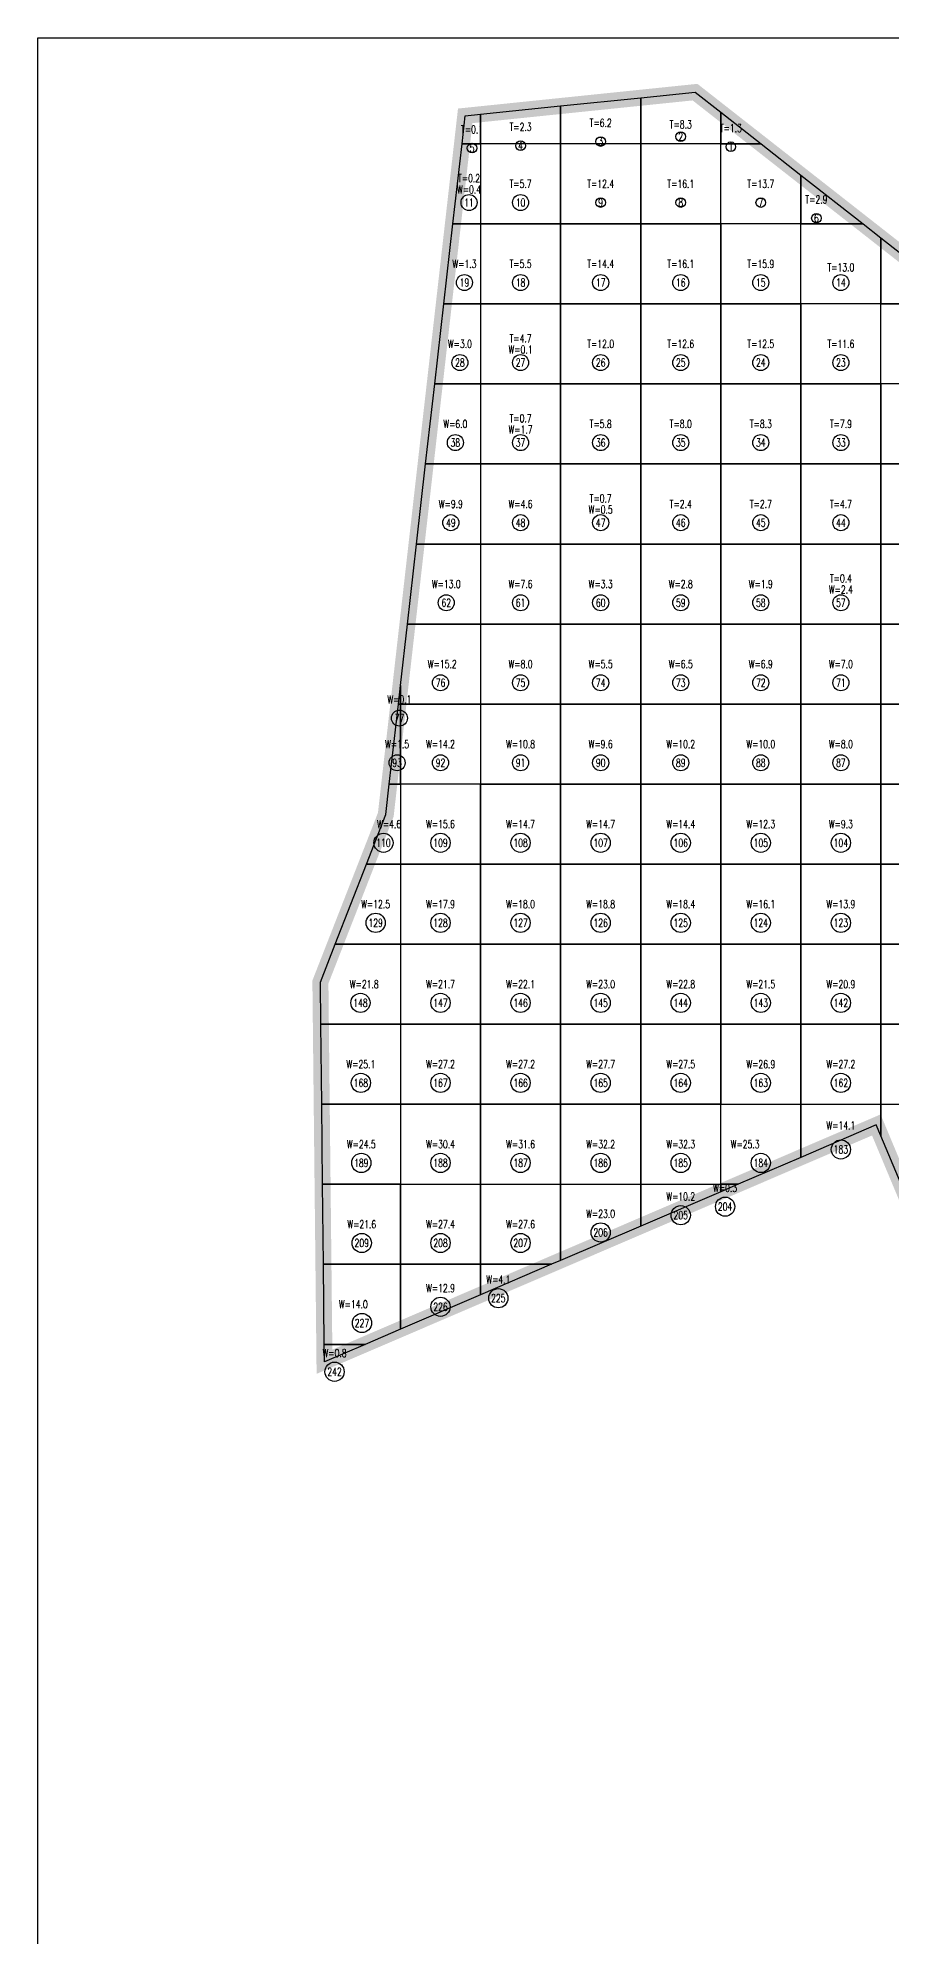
# Model space of a CAD drawing. Extents: x 4283 to 40403, y 1134 to 1764.
# Drawn here: x 12763.5 to 12807.8, y 1575.3 to 1674.1 of the extents above; entities that cross this region are included whole.
import ezdxf
from ezdxf.enums import TextEntityAlignment as Align

# ---------------------------------------------------------------- set-up
doc = ezdxf.new("R2010")
doc.units = 0
for name, color, linetype in [('tdz_14-1方格网', 2, 'Continuous'), ('tdz_14-1方格网计算', 7, 'Continuous'), ('tdz_土方计算图', 7, 'Continuous'), ('tdz_格田', 6, 'Continuous')]:
    doc.layers.add(name, color=color, linetype=linetype)
doc.styles.add('GLandNum', font='txt_____.ttf', dxfattribs={"width": 0.7, "height": 0.5})

msp = doc.modelspace()

# ---------------------------------------------------------------- linework, layer by layer
at = {"layer": 'tdz_14-1方格网', "linetype": 'Continuous'}
for points in [[(12798.989, 1670.222, 2839.18), (12798.989, 1668.579, 2839.167), (12794.822, 1668.579, 2839.32), (12794.822, 1670.98, 2839.17), (12797.649, 1671.272, 2839.167)], [(12786.489, 1670.121, 2839.927), (12786.489, 1668.579, 2840), (12785.527, 1668.579, 2840.099), (12785.692, 1670.038, 2840)], [(12790.656, 1670.551, 2839.548), (12790.656, 1668.579, 2839.678), (12786.489, 1668.579, 2840), (12786.489, 1670.121, 2839.927)], [(12794.822, 1670.98, 2839.17), (12794.822, 1668.579, 2839.32), (12790.656, 1668.579, 2839.678), (12790.656, 1670.551, 2839.548)], [(12801.085, 1668.579, 2839.201), (12798.989, 1668.579, 2839.167), (12798.989, 1670.222, 2839.18)], [(12785.527, 1668.579, 2840.099), (12786.489, 1668.579, 2840), (12786.489, 1664.413, 2840.194), (12785.053, 1664.413, 2840.383)], [(12786.489, 1668.579, 2840), (12786.489, 1664.413, 2840.194), (12790.656, 1664.413, 2839.758), (12790.656, 1668.579, 2839.678)], [(12790.656, 1668.579, 2839.678), (12790.656, 1664.413, 2839.758), (12794.822, 1664.413, 2839.425), (12794.822, 1668.579, 2839.32)], [(12794.822, 1668.579, 2839.32), (12794.822, 1664.413, 2839.425), (12798.989, 1664.413, 2839.21), (12798.989, 1668.579, 2839.167)], [(12803.156, 1666.956, 2839.222), (12803.156, 1664.413, 2839.167), (12798.989, 1664.413, 2839.21), (12798.989, 1668.579, 2839.167), (12801.085, 1668.579, 2839.201)], [(12806.401, 1664.413, 2839.254), (12803.156, 1664.413, 2839.167), (12803.156, 1666.956, 2839.222)], [(12785.053, 1664.413, 2840.383), (12786.489, 1664.413, 2840.194), (12786.489, 1660.246, 2840.436), (12784.58, 1660.246, 2840.666)], [(12786.489, 1664.413, 2840.194), (12786.489, 1660.246, 2840.436), (12790.656, 1660.246, 2839.754), (12790.656, 1664.413, 2839.758)], [(12790.656, 1664.413, 2839.758), (12790.656, 1660.246, 2839.754), (12794.822, 1660.246, 2839.641), (12794.822, 1664.413, 2839.425)], [(12794.822, 1664.413, 2839.425), (12794.822, 1660.246, 2839.641), (12798.989, 1660.246, 2839.512), (12798.989, 1664.413, 2839.21)], [(12798.989, 1664.413, 2839.21), (12798.989, 1660.246, 2839.512), (12803.156, 1660.246, 2839.376), (12803.156, 1664.413, 2839.167)], [(12807.322, 1663.69, 2839.263), (12807.322, 1660.246, 2839.265), (12803.156, 1660.246, 2839.376), (12803.156, 1664.413, 2839.167), (12806.401, 1664.413, 2839.254)], [(12811.489, 1660.424, 2839.305), (12811.489, 1660.246, 2839.301), (12807.322, 1660.246, 2839.265), (12807.322, 1663.69, 2839.263)], [(12784.58, 1660.246, 2840.666), (12786.489, 1660.246, 2840.436), (12786.489, 1656.079, 2840.677), (12784.106, 1656.079, 2840.95)], [(12786.489, 1660.246, 2840.436), (12786.489, 1656.079, 2840.677), (12790.656, 1656.079, 2840.21), (12790.656, 1660.246, 2839.754)], [(12790.656, 1660.246, 2839.754), (12790.656, 1656.079, 2840.21), (12794.822, 1656.079, 2839.951), (12794.822, 1660.246, 2839.641)], [(12794.822, 1660.246, 2839.641), (12794.822, 1656.079, 2839.951), (12798.989, 1656.079, 2839.813), (12798.989, 1660.246, 2839.512)], [(12798.989, 1660.246, 2839.512), (12798.989, 1656.079, 2839.813), (12803.156, 1656.079, 2839.677), (12803.156, 1660.246, 2839.376)], [(12803.156, 1660.246, 2839.376), (12803.156, 1656.079, 2839.677), (12807.322, 1656.079, 2839.622), (12807.322, 1660.246, 2839.265)], [(12807.322, 1656.079, 2839.622), (12807.322, 1660.246, 2839.265), (12811.489, 1660.246, 2839.301), (12811.489, 1656.079, 2839.495)], [(12784.106, 1656.079, 2840.95), (12786.489, 1656.079, 2840.677), (12786.489, 1651.913, 2841.014), (12783.633, 1651.913, 2841.233)], [(12786.489, 1656.079, 2840.677), (12786.489, 1651.913, 2841.014), (12790.656, 1651.913, 2840.591), (12790.656, 1656.079, 2840.21)], [(12790.656, 1656.079, 2840.21), (12790.656, 1651.913, 2840.591), (12794.822, 1651.913, 2840.304), (12794.822, 1656.079, 2839.951)], [(12794.822, 1656.079, 2839.951), (12794.822, 1651.913, 2840.304), (12798.989, 1651.913, 2840.137), (12798.989, 1656.079, 2839.813)], [(12798.989, 1656.079, 2839.813), (12798.989, 1651.913, 2840.137), (12803.156, 1651.913, 2839.972), (12803.156, 1656.079, 2839.677)], [(12803.156, 1656.079, 2839.677), (12803.156, 1651.913, 2839.972), (12807.322, 1651.913, 2839.829), (12807.322, 1656.079, 2839.622)], [(12807.322, 1656.079, 2839.622), (12807.322, 1651.913, 2839.829), (12811.489, 1651.913, 2839.673), (12811.489, 1656.079, 2839.495)], [(12783.633, 1651.913, 2841.233), (12786.489, 1651.913, 2841.014), (12786.489, 1647.746, 2841.317), (12783.16, 1647.746, 2841.517)], [(12786.489, 1651.913, 2841.014), (12786.489, 1647.746, 2841.317), (12790.656, 1647.746, 2840.881), (12790.656, 1651.913, 2840.591)], [(12790.656, 1651.913, 2840.591), (12790.656, 1647.746, 2840.881), (12794.822, 1647.746, 2840.668), (12794.822, 1651.913, 2840.304)], [(12794.822, 1651.913, 2840.304), (12794.822, 1647.746, 2840.668), (12798.989, 1647.746, 2840.501), (12798.989, 1651.913, 2840.137)], [(12798.989, 1651.913, 2840.137), (12798.989, 1647.746, 2840.501), (12803.156, 1647.746, 2840.322), (12803.156, 1651.913, 2839.972)], [(12803.156, 1651.913, 2839.972), (12803.156, 1647.746, 2840.322), (12807.322, 1647.746, 2840.068), (12807.322, 1651.913, 2839.829)], [(12807.322, 1651.913, 2839.829), (12807.322, 1647.746, 2840.068), (12811.489, 1647.746, 2839.834), (12811.489, 1651.913, 2839.673)], [(12783.16, 1647.746, 2841.517), (12786.489, 1647.746, 2841.317), (12786.489, 1643.579, 2841.446), (12782.686, 1643.579, 2841.8)], [(12786.489, 1647.746, 2841.317), (12786.489, 1643.579, 2841.446), (12790.656, 1643.579, 2841.084), (12790.656, 1647.746, 2840.881)], [(12790.656, 1647.746, 2840.881), (12790.656, 1643.579, 2841.084), (12794.822, 1643.579, 2840.953), (12794.822, 1647.746, 2840.668)], [(12794.822, 1647.746, 2840.668), (12794.822, 1643.579, 2840.953), (12798.989, 1643.579, 2840.852), (12798.989, 1647.746, 2840.501)], [(12798.989, 1647.746, 2840.501), (12798.989, 1643.579, 2840.852), (12803.156, 1643.579, 2840.674), (12803.156, 1647.746, 2840.322)], [(12803.156, 1647.746, 2840.322), (12803.156, 1643.579, 2840.674), (12807.322, 1643.579, 2840.666), (12807.322, 1647.746, 2840.068)], [(12807.322, 1647.746, 2840.068), (12807.322, 1643.579, 2840.666), (12811.489, 1643.579, 2840.263), (12811.489, 1647.746, 2839.834)], [(12782.686, 1643.579, 2841.8), (12786.489, 1643.579, 2841.446), (12786.489, 1639.413, 2841.566), (12782.322, 1639.413, 2841.985), (12782.322, 1640.376, 2841.968)], [(12786.489, 1643.579, 2841.446), (12786.489, 1639.413, 2841.566), (12790.656, 1639.413, 2841.342), (12790.656, 1643.579, 2841.084)], [(12790.656, 1643.579, 2841.084), (12790.656, 1639.413, 2841.342), (12794.822, 1639.413, 2841.175), (12794.822, 1643.579, 2840.953)], [(12794.822, 1643.579, 2840.953), (12794.822, 1639.413, 2841.175), (12798.989, 1639.413, 2841.148), (12798.989, 1643.579, 2840.852)], [(12798.989, 1643.579, 2840.852), (12798.989, 1639.413, 2841.148), (12803.156, 1639.413, 2840.95), (12803.156, 1643.579, 2840.674)], [(12803.156, 1643.579, 2840.674), (12803.156, 1639.413, 2840.95), (12807.322, 1639.413, 2840.784), (12807.322, 1643.579, 2840.666)], [(12807.322, 1643.579, 2840.666), (12807.322, 1639.413, 2840.784), (12811.489, 1639.413, 2840.439), (12811.489, 1643.579, 2840.263)], [(12782.213, 1639.413, 2841.999), (12782.322, 1639.413, 2841.985), (12782.322, 1635.246, 2842.068), (12781.74, 1635.246, 2842.135)], [(12782.322, 1640.376, 2841.968), (12782.322, 1639.413, 2841.985), (12782.213, 1639.413, 2841.999)], [(12782.322, 1635.246, 2842.068), (12782.322, 1639.413, 2841.985), (12786.489, 1639.413, 2841.566), (12786.489, 1635.246, 2841.869)], [(12786.489, 1639.413, 2841.566), (12786.489, 1635.246, 2841.869), (12790.656, 1635.246, 2841.697), (12790.656, 1639.413, 2841.342)], [(12790.656, 1639.413, 2841.342), (12790.656, 1635.246, 2841.697), (12794.822, 1635.246, 2841.553), (12794.822, 1639.413, 2841.175)], [(12794.822, 1639.413, 2841.175), (12794.822, 1635.246, 2841.553), (12798.989, 1635.246, 2841.41), (12798.989, 1639.413, 2841.148)], [(12798.989, 1639.413, 2841.148), (12798.989, 1635.246, 2841.41), (12803.156, 1635.246, 2841.197), (12803.156, 1639.413, 2840.95)], [(12803.156, 1639.413, 2840.95), (12803.156, 1635.246, 2841.197), (12807.322, 1635.246, 2840.942), (12807.322, 1639.413, 2840.784)], [(12807.322, 1639.413, 2840.784), (12807.322, 1635.246, 2840.942), (12811.489, 1635.246, 2840.775), (12811.489, 1639.413, 2840.439)], [(12781.74, 1635.246, 2842.135), (12782.322, 1635.246, 2842.068), (12782.322, 1631.079, 2842.275), (12780.553, 1631.079, 2842.364), (12781.559, 1633.656, 2842.187)], [(12782.322, 1635.246, 2842.068), (12782.322, 1631.079, 2842.275), (12786.489, 1631.079, 2842.124), (12786.489, 1635.246, 2841.869)], [(12786.489, 1635.246, 2841.869), (12786.489, 1631.079, 2842.124), (12790.656, 1631.079, 2841.969), (12790.656, 1635.246, 2841.697)], [(12790.656, 1635.246, 2841.697), (12790.656, 1631.079, 2841.969), (12794.822, 1631.079, 2841.887), (12794.822, 1635.246, 2841.553)], [(12794.822, 1635.246, 2841.553), (12794.822, 1631.079, 2841.887), (12798.989, 1631.079, 2841.661), (12798.989, 1635.246, 2841.41)], [(12798.989, 1635.246, 2841.41), (12798.989, 1631.079, 2841.661), (12803.156, 1631.079, 2841.406), (12803.156, 1635.246, 2841.197)], [(12803.156, 1635.246, 2841.197), (12803.156, 1631.079, 2841.406), (12807.322, 1631.079, 2841.167), (12807.322, 1635.246, 2840.942)], [(12807.322, 1635.246, 2840.942), (12807.322, 1631.079, 2841.167), (12811.489, 1631.079, 2841.09), (12811.489, 1635.246, 2840.775)], [(12780.553, 1631.079, 2842.364), (12782.322, 1631.079, 2842.275), (12782.322, 1626.913, 2842.507), (12778.926, 1626.913, 2842.651)], [(12782.322, 1631.079, 2842.275), (12782.322, 1626.913, 2842.507), (12786.489, 1626.913, 2842.398), (12786.489, 1631.079, 2842.124)], [(12786.489, 1631.079, 2842.124), (12786.489, 1626.913, 2842.398), (12790.656, 1626.913, 2842.278), (12790.656, 1631.079, 2841.969)], [(12790.656, 1631.079, 2841.969), (12790.656, 1626.913, 2842.278), (12794.822, 1626.913, 2842.185), (12794.822, 1631.079, 2841.887)], [(12794.822, 1631.079, 2841.887), (12794.822, 1626.913, 2842.185), (12798.989, 1626.913, 2841.977), (12798.989, 1631.079, 2841.661)], [(12798.989, 1631.079, 2841.661), (12798.989, 1626.913, 2841.977), (12803.156, 1626.913, 2841.794), (12803.156, 1631.079, 2841.406)], [(12803.156, 1631.079, 2841.406), (12803.156, 1626.913, 2841.794), (12807.322, 1626.913, 2841.622), (12807.322, 1631.079, 2841.167)], [(12807.322, 1631.079, 2841.167), (12807.322, 1626.913, 2841.622), (12811.489, 1626.913, 2841.606), (12811.489, 1631.079, 2841.09)], [(12778.926, 1626.913, 2842.651), (12782.322, 1626.913, 2842.507), (12782.322, 1622.746, 2842.861), (12778.179, 1622.746, 2842.847), (12778.156, 1624.941, 2842.787)], [(12782.322, 1626.913, 2842.507), (12782.322, 1622.746, 2842.861), (12786.489, 1622.746, 2842.714), (12786.489, 1626.913, 2842.398)], [(12786.489, 1626.913, 2842.398), (12786.489, 1622.746, 2842.714), (12790.656, 1622.746, 2842.591), (12790.656, 1626.913, 2842.278)], [(12790.656, 1626.913, 2842.278), (12790.656, 1622.746, 2842.591), (12794.822, 1622.746, 2842.482), (12794.822, 1626.913, 2842.185)], [(12794.822, 1626.913, 2842.185), (12794.822, 1622.746, 2842.482), (12798.989, 1622.746, 2842.313), (12798.989, 1626.913, 2841.977)], [(12798.989, 1626.913, 2841.977), (12798.989, 1622.746, 2842.313), (12803.156, 1622.746, 2842.142), (12803.156, 1626.913, 2841.794)], [(12803.156, 1626.913, 2841.794), (12803.156, 1622.746, 2842.142), (12807.322, 1622.746, 2842.031), (12807.322, 1626.913, 2841.622)], [(12807.322, 1626.913, 2841.622), (12807.322, 1622.746, 2842.031), (12811.489, 1622.746, 2842.153), (12811.489, 1626.913, 2841.606)], [(12778.179, 1622.746, 2842.847), (12782.322, 1622.746, 2842.861), (12782.322, 1618.579, 2843.234), (12778.224, 1618.579, 2842.963)], [(12782.322, 1622.746, 2842.861), (12782.322, 1618.579, 2843.234), (12786.489, 1618.579, 2843.072), (12786.489, 1622.746, 2842.714)], [(12786.489, 1622.746, 2842.714), (12786.489, 1618.579, 2843.072), (12790.656, 1618.579, 2842.951), (12790.656, 1622.746, 2842.591)], [(12790.656, 1622.746, 2842.591), (12790.656, 1618.579, 2842.951), (12794.822, 1618.579, 2842.802), (12794.822, 1622.746, 2842.482)], [(12794.822, 1622.746, 2842.482), (12794.822, 1618.579, 2842.802), (12798.989, 1618.579, 2842.653), (12798.989, 1622.746, 2842.313)], [(12798.989, 1622.746, 2842.313), (12798.989, 1618.579, 2842.653), (12803.156, 1618.579, 2842.509), (12803.156, 1622.746, 2842.142)], [(12803.156, 1622.746, 2842.142), (12803.156, 1618.579, 2842.509), (12807.322, 1618.579, 2842.409), (12807.322, 1622.746, 2842.031)], [(12807.322, 1622.746, 2842.031), (12807.322, 1618.579, 2842.409), (12811.489, 1618.579, 2842.461), (12811.489, 1622.746, 2842.153)], [(12778.224, 1618.579, 2842.963), (12782.322, 1618.579, 2843.234), (12782.322, 1614.413, 2843.333), (12778.269, 1614.413, 2843.078)], [(12782.322, 1618.579, 2843.234), (12782.322, 1614.413, 2843.333), (12786.489, 1614.413, 2843.326), (12786.489, 1618.579, 2843.072)], [(12786.489, 1618.579, 2843.072), (12786.489, 1614.413, 2843.326), (12790.656, 1614.413, 2843.227), (12790.656, 1618.579, 2842.951)], [(12790.656, 1618.579, 2842.951), (12790.656, 1614.413, 2843.227), (12794.822, 1614.413, 2843.119), (12794.822, 1618.579, 2842.802)], [(12794.822, 1618.579, 2842.802), (12794.822, 1614.413, 2843.119), (12798.989, 1614.413, 2842.973), (12798.989, 1618.579, 2842.653)], [(12799.89, 1614.413, 2842.942), (12798.989, 1614.413, 2842.973), (12798.989, 1618.579, 2842.653), (12803.156, 1618.579, 2842.509), (12803.156, 1615.815, 2842.741)], [(12803.156, 1615.815, 2842.741), (12803.156, 1618.579, 2842.509), (12807.322, 1618.579, 2842.409), (12807.322, 1616.928, 2842.517), (12807.083, 1617.501, 2842.5)], [(12807.322, 1616.928, 2842.517), (12807.322, 1618.579, 2842.409), (12811.489, 1618.579, 2842.461), (12811.489, 1614.413, 2842.5), (12808.374, 1614.413, 2842.592)], [(12778.269, 1614.413, 2843.078), (12782.322, 1614.413, 2843.333), (12782.322, 1610.246, 2843.333), (12778.314, 1610.246, 2843.193)], [(12782.322, 1610.246, 2843.333), (12782.322, 1614.413, 2843.333), (12786.489, 1614.413, 2843.326), (12786.489, 1610.246, 2843.242)], [(12790.186, 1610.246, 2843.156), (12786.489, 1610.246, 2843.242), (12786.489, 1614.413, 2843.326), (12790.656, 1614.413, 2843.227), (12790.656, 1610.448, 2843.149)], [(12790.656, 1610.448, 2843.149), (12790.656, 1614.413, 2843.227), (12794.822, 1614.413, 2843.119), (12794.822, 1612.237, 2843.087)], [(12794.822, 1612.237, 2843.087), (12794.822, 1614.413, 2843.119), (12798.989, 1614.413, 2842.973), (12798.989, 1614.026, 2842.997)], [(12798.989, 1614.413, 2842.973), (12799.89, 1614.413, 2842.942), (12798.989, 1614.026, 2842.997)], [(12780.482, 1606.079, 2843.302), (12778.359, 1606.079, 2843.308), (12778.314, 1610.246, 2843.193), (12782.322, 1610.246, 2843.333), (12782.322, 1606.87, 2843.274)], [(12782.322, 1606.87, 2843.274), (12782.322, 1610.246, 2843.333), (12786.489, 1610.246, 2843.242), (12786.489, 1608.659, 2843.212)], [(12786.489, 1610.246, 2843.242), (12790.186, 1610.246, 2843.156), (12786.489, 1608.659, 2843.212)], [(12778.359, 1606.079, 2843.308), (12780.482, 1606.079, 2843.302), (12778.368, 1605.172, 2843.333)]]:
    msp.add_polyline3d(points, close=True, dxfattribs=at)
at = {"layer": 'tdz_14-1方格网计算', "color": 7, "linetype": 'Continuous'}
for centre, radius in [((12796.906, 1668.954), 0.25), ((12786.049, 1668.357), 0.25), ((12788.572, 1668.485), 0.25), ((12792.739, 1668.7), 0.25), ((12799.513, 1668.429), 0.25), ((12785.889, 1665.524), 0.417), ((12788.572, 1665.524), 0.417), ((12792.739, 1665.524), 0.25), ((12796.906, 1665.524), 0.25), ((12801.072, 1665.524), 0.25), ((12803.967, 1664.712), 0.25), ((12785.653, 1661.357), 0.417), ((12788.572, 1661.357), 0.417), ((12792.739, 1661.357), 0.417), ((12796.906, 1661.357), 0.417), ((12801.072, 1661.357), 0.417), ((12805.239, 1661.357), 0.417), ((12785.416, 1657.19), 0.417), ((12788.572, 1657.19), 0.417), ((12792.739, 1657.19), 0.417), ((12796.906, 1657.19), 0.417), ((12801.072, 1657.19), 0.417), ((12805.239, 1657.19), 0.417), ((12785.179, 1653.024), 0.417), ((12788.572, 1653.024), 0.417), ((12792.739, 1653.024), 0.417), ((12796.906, 1653.024), 0.417), ((12801.072, 1653.024), 0.417), ((12805.239, 1653.024), 0.417), ((12784.943, 1648.857), 0.417), ((12788.572, 1648.857), 0.417), ((12792.739, 1648.857), 0.417), ((12796.906, 1648.857), 0.417), ((12801.072, 1648.857), 0.417), ((12805.239, 1648.857), 0.417), ((12784.706, 1644.69), 0.417), ((12788.572, 1644.69), 0.417), ((12792.739, 1644.69), 0.417), ((12796.906, 1644.69), 0.417), ((12801.072, 1644.69), 0.417), ((12805.239, 1644.69), 0.417), ((12784.406, 1640.524), 0.417), ((12788.572, 1640.524), 0.417), ((12792.739, 1640.524), 0.417), ((12796.906, 1640.524), 0.417), ((12801.072, 1640.524), 0.417), ((12805.239, 1640.524), 0.417), ((12782.268, 1638.681), 0.417), ((12782.149, 1636.357), 0.417), ((12784.406, 1636.357), 0.417), ((12788.572, 1636.357), 0.417), ((12792.739, 1636.357), 0.417), ((12796.906, 1636.357), 0.417), ((12801.072, 1636.357), 0.417), ((12805.239, 1636.357), 0.417), ((12781.438, 1632.19), 0.5), ((12784.406, 1632.19), 0.5), ((12788.572, 1632.19), 0.5), ((12792.739, 1632.19), 0.5), ((12796.906, 1632.19), 0.5), ((12801.072, 1632.19), 0.5), ((12805.239, 1632.19), 0.5), ((12781.031, 1628.024), 0.5), ((12784.406, 1628.024), 0.5), ((12788.572, 1628.024), 0.5), ((12792.739, 1628.024), 0.5), ((12796.906, 1628.024), 0.5), ((12801.072, 1628.024), 0.5), ((12805.239, 1628.024), 0.5), ((12780.239, 1623.857), 0.5), ((12784.406, 1623.857), 0.5), ((12788.572, 1623.857), 0.5), ((12792.739, 1623.857), 0.5), ((12796.906, 1623.857), 0.5), ((12801.072, 1623.857), 0.5), ((12805.239, 1623.857), 0.5), ((12780.262, 1619.69), 0.5), ((12784.406, 1619.69), 0.5), ((12788.572, 1619.69), 0.5), ((12792.739, 1619.69), 0.5), ((12796.906, 1619.69), 0.5), ((12801.072, 1619.69), 0.5), ((12805.239, 1619.69), 0.5), ((12805.239, 1616.225), 0.5), ((12780.284, 1615.524), 0.5), ((12784.406, 1615.524), 0.5), ((12788.572, 1615.524), 0.5), ((12792.739, 1615.524), 0.5), ((12796.906, 1615.524), 0.5), ((12801.072, 1615.524), 0.5), ((12799.214, 1613.247), 0.5), ((12796.906, 1612.8), 0.5), ((12780.307, 1611.357), 0.5), ((12784.406, 1611.357), 0.5), ((12788.572, 1611.357), 0.5), ((12792.739, 1611.905), 0.5), ((12787.413, 1608.48), 0.5), ((12784.406, 1608.033), 0.5), ((12780.318, 1607.19), 0.5), ((12778.894, 1604.653), 0.5)]:
    msp.add_circle(centre, radius, dxfattribs=at)
at = {"layer": 'tdz_土方计算图', "linetype": 'Continuous'}
for points in [[(12763.46, 1674.092), (12893.46, 1674.092)], [(12763.46, 1514.092), (12763.46, 1514.092), (12763.46, 1674.092), (12763.46, 1674.092)]]:
    msp.add_lwpolyline(points, dxfattribs=at)
at = {"layer": 'tdz_格田', "linetype": 'Continuous', "lineweight": 60, "const_width": 0.833}
msp.add_lwpolyline([(12807.083, 1617.501), (12778.368, 1605.172), (12778.156, 1624.941), (12781.559, 1633.656), (12785.692, 1670.038), (12797.649, 1671.272), (12854.838, 1626.446), (12878.764, 1584.6), (12824.051, 1576.913)], close=True, dxfattribs=at)

# ---------------------------------------------------------------- texts
at = {"layer": 'tdz_14-1方格网计算', "color": 2, "linetype": 'Continuous', "style": 'GLandNum', "width": 0.7}
for s, p in [('T=0.1', (12786.049, 1669.329)), ('T=2.3', (12788.572, 1669.457)), ('T=6.2', (12792.739, 1669.672)), ('T=8.3', (12796.906, 1669.59)), ('T=1.3', (12799.513, 1669.401)), ('T=0.2', (12785.889, 1666.788)), ('T=5.7', (12788.572, 1666.496)), ('T=12.4', (12792.739, 1666.496)), ('T=16.1', (12796.906, 1666.496)), ('T=13.7', (12801.072, 1666.496)), ('T=2.9', (12803.967, 1665.684)), ('T=5.5', (12788.572, 1662.329)), ('T=14.4', (12792.739, 1662.329)), ('T=16.1', (12796.906, 1662.329)), ('T=15.9', (12801.072, 1662.329)), ('T=13.0', (12805.239, 1662.149)), ('T=4.7', (12788.572, 1658.454)), ('T=12.0', (12792.739, 1658.163)), ('T=12.6', (12796.906, 1658.163)), ('T=12.5', (12801.072, 1658.163)), ('T=11.6', (12805.239, 1658.163)), ('T=0.7', (12788.572, 1654.288)), ('T=5.8', (12792.739, 1653.996)), ('T=8.0', (12796.906, 1653.996)), ('T=8.3', (12801.072, 1653.996)), ('T=7.9', (12805.239, 1653.996)), ('T=0.7', (12792.739, 1650.121)), ('T=2.4', (12796.906, 1649.829)), ('T=2.7', (12801.072, 1649.829)), ('T=4.7', (12805.239, 1649.829)), ('T=0.4', (12805.239, 1645.954))]:
    msp.add_text(s, height=0.4167, dxfattribs=at).set_placement(p, align=Align.MIDDLE_CENTER)
at = {"layer": 'tdz_14-1方格网计算', "color": 7, "linetype": 'Continuous', "style": 'GLandNum', "width": 0.7}
for s, height, p in [('2', 0.417, (12796.906, 1668.954)), ('5', 0.417, (12786.049, 1668.357)), ('4', 0.417, (12788.572, 1668.485)), ('3', 0.417, (12792.739, 1668.7)), ('1', 0.417, (12799.513, 1668.429)), ('11', 0.4167, (12785.889, 1665.524)), ('10', 0.4167, (12788.572, 1665.524)), ('9', 0.417, (12792.739, 1665.524)), ('8', 0.417, (12796.906, 1665.524)), ('7', 0.417, (12801.072, 1665.524)), ('6', 0.417, (12803.967, 1664.712)), ('19', 0.4167, (12785.653, 1661.357)), ('18', 0.4167, (12788.572, 1661.357)), ('17', 0.4167, (12792.739, 1661.357)), ('16', 0.4167, (12796.906, 1661.357)), ('15', 0.4167, (12801.072, 1661.357)), ('14', 0.4167, (12805.239, 1661.357)), ('28', 0.4167, (12785.416, 1657.19)), ('27', 0.4167, (12788.572, 1657.19)), ('26', 0.4167, (12792.739, 1657.19)), ('25', 0.4167, (12796.906, 1657.19)), ('24', 0.4167, (12801.072, 1657.19)), ('23', 0.4167, (12805.239, 1657.19)), ('38', 0.4167, (12785.179, 1653.024)), ('37', 0.4167, (12788.572, 1653.024)), ('36', 0.4167, (12792.739, 1653.024)), ('35', 0.4167, (12796.906, 1653.024)), ('34', 0.4167, (12801.072, 1653.024)), ('33', 0.4167, (12805.239, 1653.024)), ('49', 0.4167, (12784.943, 1648.857)), ('48', 0.4167, (12788.572, 1648.857)), ('47', 0.4167, (12792.739, 1648.857)), ('46', 0.4167, (12796.906, 1648.857)), ('45', 0.4167, (12801.072, 1648.857)), ('44', 0.4167, (12805.239, 1648.857)), ('62', 0.4167, (12784.706, 1644.69)), ('61', 0.4167, (12788.572, 1644.69)), ('60', 0.4167, (12792.739, 1644.69)), ('59', 0.4167, (12796.906, 1644.69)), ('58', 0.4167, (12801.072, 1644.69)), ('57', 0.4167, (12805.239, 1644.69)), ('76', 0.4167, (12784.406, 1640.524)), ('75', 0.4167, (12788.572, 1640.524)), ('74', 0.4167, (12792.739, 1640.524)), ('73', 0.4167, (12796.906, 1640.524)), ('72', 0.4167, (12801.072, 1640.524)), ('71', 0.4167, (12805.239, 1640.524)), ('77', 0.4167, (12782.268, 1638.681)), ('93', 0.4167, (12782.149, 1636.357)), ('92', 0.4167, (12784.406, 1636.357)), ('91', 0.4167, (12788.572, 1636.357)), ('90', 0.4167, (12792.739, 1636.357)), ('89', 0.4167, (12796.906, 1636.357)), ('88', 0.4167, (12801.072, 1636.357)), ('87', 0.4167, (12805.239, 1636.357)), ('110', 0.4167, (12781.438, 1632.19)), ('109', 0.4167, (12784.406, 1632.19)), ('108', 0.4167, (12788.572, 1632.19)), ('107', 0.4167, (12792.739, 1632.19)), ('106', 0.4167, (12796.906, 1632.19)), ('105', 0.4167, (12801.072, 1632.19)), ('104', 0.4167, (12805.239, 1632.19)), ('129', 0.4167, (12781.031, 1628.024)), ('128', 0.4167, (12784.406, 1628.024)), ('127', 0.4167, (12788.572, 1628.024)), ('126', 0.4167, (12792.739, 1628.024)), ('125', 0.4167, (12796.906, 1628.024)), ('124', 0.4167, (12801.072, 1628.024)), ('123', 0.4167, (12805.239, 1628.024)), ('148', 0.4167, (12780.239, 1623.857)), ('147', 0.4167, (12784.406, 1623.857)), ('146', 0.4167, (12788.572, 1623.857)), ('145', 0.4167, (12792.739, 1623.857)), ('144', 0.4167, (12796.906, 1623.857)), ('143', 0.4167, (12801.072, 1623.857)), ('142', 0.4167, (12805.239, 1623.857)), ('168', 0.4167, (12780.262, 1619.69)), ('167', 0.4167, (12784.406, 1619.69)), ('166', 0.4167, (12788.572, 1619.69)), ('165', 0.4167, (12792.739, 1619.69)), ('164', 0.4167, (12796.906, 1619.69)), ('163', 0.4167, (12801.072, 1619.69)), ('162', 0.4167, (12805.239, 1619.69)), ('189', 0.4167, (12780.284, 1615.524)), ('188', 0.4167, (12784.406, 1615.524)), ('187', 0.4167, (12788.572, 1615.524)), ('186', 0.4167, (12792.739, 1615.524)), ('185', 0.4167, (12796.906, 1615.524)), ('184', 0.4167, (12801.072, 1615.524)), ('183', 0.4167, (12805.239, 1616.225)), ('205', 0.4167, (12796.906, 1612.8)), ('204', 0.4167, (12799.214, 1613.247)), ('206', 0.4167, (12792.739, 1611.905)), ('209', 0.4167, (12780.307, 1611.357)), ('208', 0.4167, (12784.406, 1611.357)), ('207', 0.4167, (12788.572, 1611.357)), ('226', 0.4167, (12784.406, 1608.033)), ('225', 0.4167, (12787.413, 1608.48)), ('227', 0.4167, (12780.318, 1607.19)), ('242', 0.4167, (12778.894, 1604.653))]:
    msp.add_text(s, height=height, dxfattribs=at).set_placement(p, align=Align.MIDDLE_CENTER)
at = {"layer": 'tdz_14-1方格网计算', "color": 173, "linetype": 'Continuous', "style": 'GLandNum', "width": 0.7}
for s, p in [('W=0.4', (12785.889, 1666.204)), ('W=1.3', (12785.653, 1662.329)), ('W=3.0', (12785.416, 1658.163)), ('W=0.1', (12788.572, 1657.871)), ('W=6.0', (12785.179, 1653.996)), ('W=1.7', (12788.572, 1653.704)), ('W=9.9', (12784.943, 1649.829)), ('W=4.6', (12788.572, 1649.829)), ('W=0.5', (12792.739, 1649.538)), ('W=13.0', (12784.706, 1645.663)), ('W=7.6', (12788.572, 1645.663)), ('W=3.3', (12792.739, 1645.663)), ('W=2.8', (12796.906, 1645.663)), ('W=1.9', (12801.072, 1645.663)), ('W=2.4', (12805.239, 1645.371)), ('W=15.2', (12784.497, 1641.496)), ('W=8.0', (12788.572, 1641.496)), ('W=5.5', (12792.739, 1641.496)), ('W=6.5', (12796.906, 1641.496)), ('W=6.9', (12801.072, 1641.496)), ('W=7.0', (12805.239, 1641.496)), ('W=0.1', (12782.268, 1639.654)), ('W=1.5', (12782.149, 1637.329)), ('W=14.2', (12784.406, 1637.329)), ('W=10.8', (12788.572, 1637.329)), ('W=9.6', (12792.739, 1637.329)), ('W=10.2', (12796.906, 1637.329)), ('W=10.0', (12801.072, 1637.329)), ('W=8.0', (12805.239, 1637.329)), ('W=4.6', (12781.734, 1633.163)), ('W=15.6', (12784.406, 1633.163)), ('W=14.7', (12788.572, 1633.163)), ('W=14.7', (12792.739, 1633.163)), ('W=14.4', (12796.906, 1633.163)), ('W=12.3', (12801.072, 1633.163)), ('W=9.3', (12805.239, 1633.163)), ('W=12.5', (12781.031, 1628.996)), ('W=17.9', (12784.406, 1628.996)), ('W=18.0', (12788.572, 1628.996)), ('W=18.8', (12792.739, 1628.996)), ('W=18.4', (12796.906, 1628.996)), ('W=16.1', (12801.072, 1628.996)), ('W=13.9', (12805.239, 1628.996)), ('W=21.8', (12780.437, 1624.829)), ('W=21.7', (12784.406, 1624.829)), ('W=22.1', (12788.572, 1624.829)), ('W=23.0', (12792.739, 1624.829)), ('W=22.8', (12796.906, 1624.829)), ('W=21.5', (12801.072, 1624.829)), ('W=20.9', (12805.239, 1624.829)), ('W=25.1', (12780.262, 1620.663)), ('W=27.2', (12784.406, 1620.663)), ('W=27.2', (12788.572, 1620.663)), ('W=27.7', (12792.739, 1620.663)), ('W=27.5', (12796.906, 1620.663)), ('W=26.9', (12801.072, 1620.663)), ('W=27.2', (12805.239, 1620.663)), ('W=14.1', (12805.239, 1617.475)), ('W=24.5', (12780.284, 1616.496)), ('W=30.4', (12784.406, 1616.496)), ('W=31.6', (12788.572, 1616.496)), ('W=32.2', (12792.739, 1616.496)), ('W=32.3', (12796.906, 1616.496)), ('W=25.3', (12800.256, 1616.496)), ('W=10.2', (12796.906, 1613.772)), ('W=0.3', (12799.214, 1614.219)), ('W=23.0', (12792.739, 1612.877)), ('W=21.6', (12780.307, 1612.329)), ('W=27.4', (12784.406, 1612.329)), ('W=27.6', (12788.572, 1612.329)), ('W=12.9', (12784.406, 1609.005)), ('W=4.1', (12787.413, 1609.452)), ('W=14.0', (12779.869, 1608.163)), ('W=0.8', (12778.894, 1605.626))]:
    msp.add_text(s, height=0.4167, dxfattribs=at).set_placement(p, align=Align.MIDDLE_CENTER)

doc.saveas('drawing.dxf')
